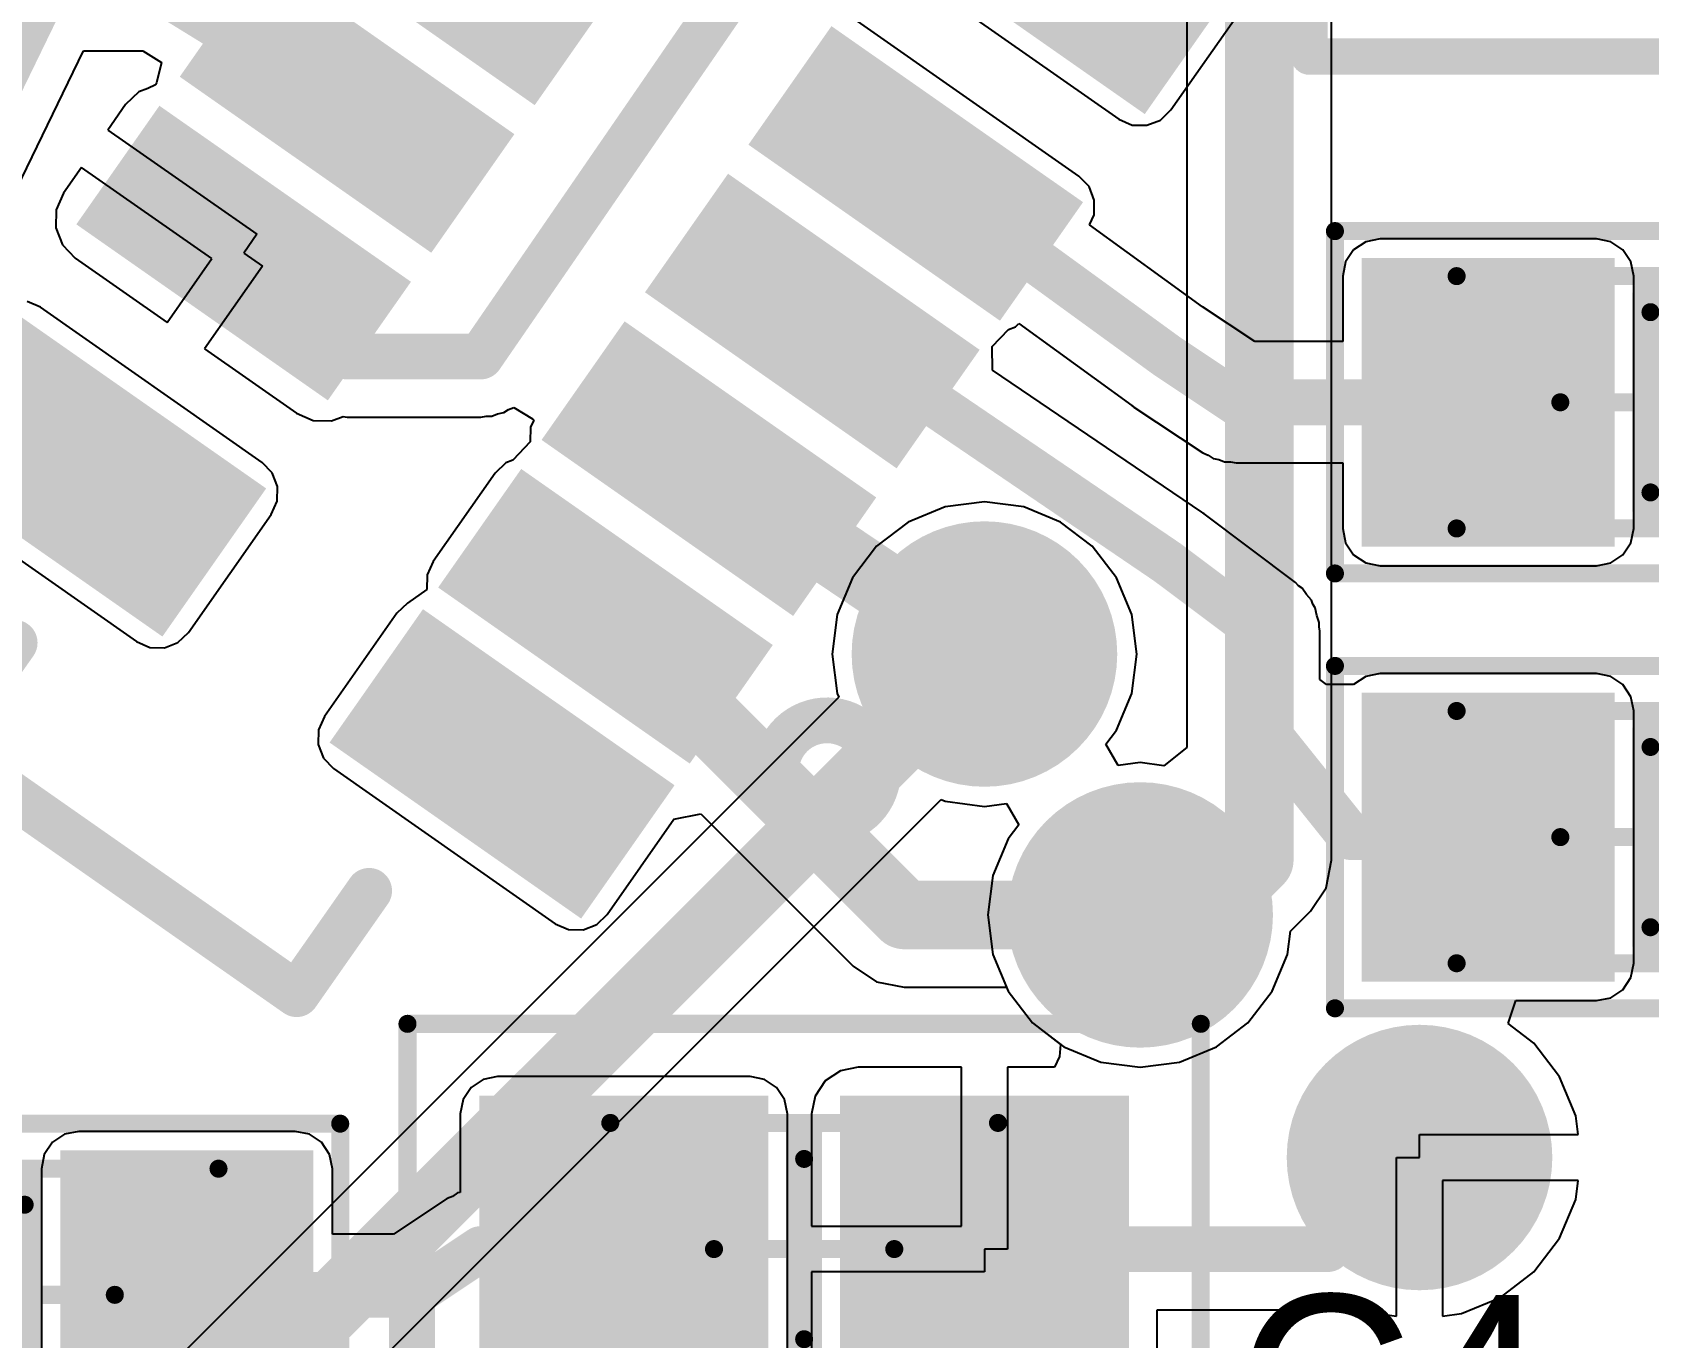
# Model space of a CAD drawing. Header units: millimetres. Extents: x 0.11 to 2.34, y 0.1 to 2.58.
# Drawn here: x 0.3121 to 0.665, y 1.6606 to 1.9458 of the extents above; entities that cross this region are included whole.
import ezdxf

# ---------------------------------------------------------------- set-up
doc = ezdxf.new("R2010")
doc.units = ezdxf.units.MM
doc.header["$MEASUREMENT"] = 0
for name, color, linetype in [('BottomLayer', 5, 'Continuous'), ('BottomSolder', 6, 'Continuous'), ('Mechanical13', 56, 'Continuous'), ('Mechanical15', 56, 'Continuous'), ('MultiLayer', 9, 'Continuous'), ('PadHoleLayer', 156, 'Continuous'), ('TopLayer', 1, 'Continuous'), ('TopOverlay', 2, 'Continuous'), ('TopPaste', 8, 'Continuous'), ('TopSolder', 216, 'Continuous'), ('ViaHoleLayer', 16, 'Continuous')]:
    doc.layers.add(name, color=color, linetype=linetype)

# ---------------------------------------------------------------- blocks, each defined once
blk = doc.blocks.new('HEADER_1X2_4')
at = {"layer": 'BottomLayer', "const_width": 0.035}
blk.add_lwpolyline([(-0.0175, -0.1, 1), (0.0175, -0.1, 1)], format="xyb", close=True, dxfattribs=at)
at = {"layer": 'BottomLayer'}
blk.add_solid([(-0.035, -0.035), (0.035, -0.035), (-0.035, 0.035), (0.035, 0.035)], dxfattribs=at)
at = {"layer": 'BottomSolder', "const_width": 0.039}
blk.add_lwpolyline([(-0.0195, -0.1, 1), (0.0195, -0.1, 1)], format="xyb", close=True, dxfattribs=at)
at = {"layer": 'BottomSolder'}
blk.add_solid([(-0.039, -0.039), (0.039, -0.039), (-0.039, 0.039), (0.039, 0.039)], dxfattribs=at)
at = {"layer": 'MultiLayer', "const_width": 0.035}
blk.add_lwpolyline([(-0.0175, -0.1, 1), (0.0175, -0.1, 1)], format="xyb", close=True, dxfattribs=at)
at = {"layer": 'MultiLayer'}
blk.add_solid([(-0.035, -0.035), (0.035, -0.035), (-0.035, 0.035), (0.035, 0.035)], dxfattribs=at)
at = {"layer": 'PadHoleLayer', "const_width": 0.02}
for points in [[(-0.01, 0, 1), (0.01, 0, 1)], [(-0.01, -0.1, 1), (0.01, -0.1, 1)]]:
    blk.add_lwpolyline(points, format="xyb", close=True, dxfattribs=at)
at = {"layer": 'TopLayer', "const_width": 0.035}
blk.add_lwpolyline([(-0.0175, -0.1, 1), (0.0175, -0.1, 1)], format="xyb", close=True, dxfattribs=at)
at = {"layer": 'TopLayer'}
blk.add_solid([(-0.035, -0.035), (0.035, -0.035), (-0.035, 0.035), (0.035, 0.035)], dxfattribs=at)
at = {"layer": 'TopOverlay', "const_width": 0.008}
for points in [[(-0.05906, 0.05906), (0.06004, 0.05906)], [(-0.05906, -0.15945), (-0.05906, 0.05906)], [(0.06004, -0.15945), (0.06004, 0.05906)], [(-0.05906, -0.15945), (0.06004, -0.15945)]]:
    blk.add_lwpolyline(points, dxfattribs=at)
at = {"layer": 'TopOverlay', "const_width": 0.004}
for points in [[(-0.06106, 0.05906, 1), (-0.05706, 0.05906, 1)], [(-0.06106, 0.05906, 1), (-0.05706, 0.05906, 1)], [(0.05804, 0.05906, 1), (0.06204, 0.05906, 1)], [(0.05804, 0.05906, 1), (0.06204, 0.05906, 1)], [(-0.06106, -0.15945, 1), (-0.05706, -0.15945, 1)], [(-0.06106, -0.15945, 1), (-0.05706, -0.15945, 1)], [(0.05804, -0.15945, 1), (0.06204, -0.15945, 1)], [(0.05804, -0.15945, 1), (0.06204, -0.15945, 1)]]:
    blk.add_lwpolyline(points, format="xyb", close=True, dxfattribs=at)
at = {"layer": 'TopSolder', "const_width": 0.039}
blk.add_lwpolyline([(-0.0195, -0.1, 1), (0.0195, -0.1, 1)], format="xyb", close=True, dxfattribs=at)
at = {"layer": 'TopSolder'}
blk.add_solid([(-0.039, -0.039), (0.039, -0.039), (-0.039, 0.039), (0.039, 0.039)], dxfattribs=at)
blk = doc.blocks.new('FFC_8_14')
at = {"layer": 'TopLayer'}
for points in [[(-0.01575, 0.08071), (0.01575, 0.08071), (-0.01575, 0.13976), (0.01575, 0.13976)], [(0.04724, 0.08071), (0.07087, 0.08071), (0.04724, 0.13976), (0.07087, 0.13976)], [(0.08661, 0.08071), (0.11024, 0.08071), (0.08661, 0.13976), (0.11024, 0.13976)], [(0.12598, 0.08071), (0.14961, 0.08071), (0.12598, 0.13976), (0.14961, 0.13976)], [(-0.01378, -0.02953), (0.01378, -0.02953), (-0.01378, 0.02953), (0.01378, 0.02953)], [(0.02756, -0.02953), (0.05118, -0.02953), (0.02756, 0.02953), (0.05118, 0.02953)], [(0.06693, -0.02953), (0.09055, -0.02953), (0.06693, 0.02953), (0.09055, 0.02953)], [(0.1063, -0.02953), (0.12992, -0.02953), (0.1063, 0.02953), (0.12992, 0.02953)], [(0.14567, -0.02953), (0.16929, -0.02953), (0.14567, 0.02953), (0.16929, 0.02953)], [(0.20079, -0.02953), (0.23228, -0.02953), (0.20079, 0.02953), (0.23228, 0.02953)]]:
    blk.add_solid(points, dxfattribs=at)
at = {"layer": 'TopOverlay', "const_width": 0.01}
for points in [[(-0.06693, 0.10236), (-0.06693, 0.00787)], [(-0.06693, 0.10236), (-0.03937, 0.10236)], [(-0.06693, 0.00787), (-0.03937, 0.00787)]]:
    blk.add_lwpolyline(points, dxfattribs=at)
at = {"layer": 'TopOverlay'}
for points, const_width in [([(-0.04187, 0.10236, 1), (-0.03687, 0.10236, 1)], 0.005), ([(-0.06943, 0.00787, 1), (-0.06443, 0.00787, 1)], 0.005), ([(-0.06943, 0.00787, 1), (-0.06443, 0.00787, 1)], 0.005), ([(-0.04187, 0.00787, 1), (-0.03687, 0.00787, 1)], 0.005), ([(0.05051, -0.05906, 1), (0.02823, -0.05906, 1)], 0.01), ([(0.02573, -0.05906, 1), (0.03073, -0.05906, 1)], 0.005), ([(0.04801, -0.05906, 1), (0.05301, -0.05906, 1)], 0.005)]:
    blk.add_lwpolyline(points, format="xyb", close=True, dxfattribs=dict(at, const_width=const_width))
at = {"layer": 'TopPaste'}
for points in [[(-0.01575, 0.08071), (0.01575, 0.08071), (-0.01575, 0.13976), (0.01575, 0.13976)], [(0.04724, 0.08071), (0.07087, 0.08071), (0.04724, 0.13976), (0.07087, 0.13976)], [(0.08661, 0.08071), (0.11024, 0.08071), (0.08661, 0.13976), (0.11024, 0.13976)], [(0.12598, 0.08071), (0.14961, 0.08071), (0.12598, 0.13976), (0.14961, 0.13976)], [(-0.01378, -0.02953), (0.01378, -0.02953), (-0.01378, 0.02953), (0.01378, 0.02953)], [(0.02756, -0.02953), (0.05118, -0.02953), (0.02756, 0.02953), (0.05118, 0.02953)], [(0.06693, -0.02953), (0.09055, -0.02953), (0.06693, 0.02953), (0.09055, 0.02953)], [(0.1063, -0.02953), (0.12992, -0.02953), (0.1063, 0.02953), (0.12992, 0.02953)], [(0.14567, -0.02953), (0.16929, -0.02953), (0.14567, 0.02953), (0.16929, 0.02953)], [(0.20079, -0.02953), (0.23228, -0.02953), (0.20079, 0.02953), (0.23228, 0.02953)]]:
    blk.add_solid(points, dxfattribs=at)
at = {"layer": 'TopSolder'}
for points in [[(-0.01975, 0.07671), (0.01975, 0.07671), (-0.01975, 0.14376), (0.01975, 0.14376)], [(0.04324, 0.07671), (0.07487, 0.07671), (0.04324, 0.14376), (0.07487, 0.14376)], [(0.08261, 0.07671), (0.11424, 0.07671), (0.08261, 0.14376), (0.11424, 0.14376)], [(0.12198, 0.07671), (0.15361, 0.07671), (0.12198, 0.14376), (0.15361, 0.14376)], [(-0.01778, -0.03353), (0.01778, -0.03353), (-0.01778, 0.03353), (0.01778, 0.03353)], [(0.02356, -0.03353), (0.05518, -0.03353), (0.02356, 0.03353), (0.05518, 0.03353)], [(0.06293, -0.03353), (0.09455, -0.03353), (0.06293, 0.03353), (0.09455, 0.03353)], [(0.1023, -0.03353), (0.13392, -0.03353), (0.1023, 0.03353), (0.13392, 0.03353)], [(0.14167, -0.03353), (0.17329, -0.03353), (0.14167, 0.03353), (0.17329, 0.03353)], [(0.19679, -0.03353), (0.23628, -0.03353), (0.19679, 0.03353), (0.23628, 0.03353)]]:
    blk.add_solid(points, dxfattribs=at)
blk = doc.blocks.new('6_0805_N_27')
at = {"layer": 'Mechanical13', "const_width": 0.00394}
for points in [[(-0.04232, 0.02756), (-0.04232, -0.02756)], [(0.04232, 0.02756), (-0.04232, 0.02756)], [(0.04232, 0.02756), (0.04232, -0.02756)], [(0.04232, -0.02756), (-0.04232, -0.02756)]]:
    blk.add_lwpolyline(points, dxfattribs=at)
at = {"layer": 'Mechanical13', "const_width": 0.00197}
for points in [[(-0.04331, 0.02756, 1), (-0.04134, 0.02756, 1)], [(-0.04331, 0.02756, 1), (-0.04134, 0.02756, 1)], [(0.04134, 0.02756, 1), (0.04331, 0.02756, 1)], [(0.04134, 0.02756, 1), (0.04331, 0.02756, 1)], [(-0.04331, -0.02756, 1), (-0.04134, -0.02756, 1)], [(-0.04331, -0.02756, 1), (-0.04134, -0.02756, 1)], [(0.04134, -0.02756, 1), (0.04331, -0.02756, 1)], [(0.04134, -0.02756, 1), (0.04331, -0.02756, 1)]]:
    blk.add_lwpolyline(points, format="xyb", close=True, dxfattribs=at)
at = {"layer": 'Mechanical15', "const_width": 0.00394}
for points in [[(-0.0689, 0.0374), (-0.0689, -0.0374)], [(0.0689, 0.0374), (-0.0689, 0.0374)], [(0.0689, 0.0374), (0.0689, -0.0374)], [(0, 0.01969), (0, -0.01969)], [(0.01969, 0), (-0.01969, 0)], [(0.0689, -0.0374), (-0.0689, -0.0374)]]:
    blk.add_lwpolyline(points, dxfattribs=at)
at = {"layer": 'Mechanical15', "const_width": 0.00197}
for points in [[(-0.06988, 0.0374, 1), (-0.06791, 0.0374, 1)], [(-0.06988, 0.0374, 1), (-0.06791, 0.0374, 1)], [(0.06791, 0.0374, 1), (0.06988, 0.0374, 1)], [(0.06791, 0.0374, 1), (0.06988, 0.0374, 1)], [(-0.00098, 0.01969, 1), (0.00098, 0.01969, 1)], [(-0.02067, 0, 1), (-0.0187, 0, 1)], [(0.0187, 0, 1), (0.02067, 0, 1)], [(-0.00098, -0.01969, 1), (0.00098, -0.01969, 1)], [(-0.06988, -0.0374, 1), (-0.06791, -0.0374, 1)], [(-0.06988, -0.0374, 1), (-0.06791, -0.0374, 1)], [(0.06791, -0.0374, 1), (0.06988, -0.0374, 1)], [(0.06791, -0.0374, 1), (0.06988, -0.0374, 1)]]:
    blk.add_lwpolyline(points, format="xyb", close=True, dxfattribs=at)
at = {"layer": 'TopLayer'}
for points in [[(-0.01181, -0.02756), (-0.01181, 0.02756), (-0.05906, -0.02756), (-0.05906, 0.02756)], [(0.05906, -0.02756), (0.05906, 0.02756), (0.01181, -0.02756), (0.01181, 0.02756)]]:
    blk.add_solid(points, dxfattribs=at)
at = {"layer": 'TopOverlay', "const_width": 0.00787}
blk.add_lwpolyline([(0, 0.02362), (0, -0.02362)], dxfattribs=at)
at = {"layer": 'TopOverlay', "const_width": 0.00394}
for points in [[(-0.00197, 0.02362, 1), (0.00197, 0.02362, 1)], [(-0.00197, -0.02362, 1), (0.00197, -0.02362, 1)]]:
    blk.add_lwpolyline(points, format="xyb", close=True, dxfattribs=at)
at = {"layer": 'TopPaste'}
for points in [[(-0.01181, -0.02756), (-0.01181, 0.02756), (-0.05906, -0.02756), (-0.05906, 0.02756)], [(0.05906, -0.02756), (0.05906, 0.02756), (0.01181, -0.02756), (0.01181, 0.02756)]]:
    blk.add_solid(points, dxfattribs=at)
at = {"layer": 'TopSolder'}
for points in [[(-0.00781, -0.03156), (-0.00781, 0.03156), (-0.06305, -0.03156), (-0.06305, 0.03156)], [(0.06306, -0.03156), (0.06306, 0.03156), (0.00781, -0.03156), (0.00781, 0.03156)]]:
    blk.add_solid(points, dxfattribs=at)
blk = doc.blocks.new('6_0805_N_28')
at = {"layer": 'Mechanical13', "const_width": 0.00394}
for points in [[(-0.04232, 0.02756), (-0.04232, -0.02756)], [(0.04232, 0.02756), (-0.04232, 0.02756)], [(0.04232, 0.02756), (0.04232, -0.02756)], [(0.04232, -0.02756), (-0.04232, -0.02756)]]:
    blk.add_lwpolyline(points, dxfattribs=at)
at = {"layer": 'Mechanical13', "const_width": 0.00197}
for points in [[(-0.04331, 0.02756, 1), (-0.04134, 0.02756, 1)], [(-0.04331, 0.02756, 1), (-0.04134, 0.02756, 1)], [(0.04134, 0.02756, 1), (0.04331, 0.02756, 1)], [(0.04134, 0.02756, 1), (0.04331, 0.02756, 1)], [(-0.04331, -0.02756, 1), (-0.04134, -0.02756, 1)], [(-0.04331, -0.02756, 1), (-0.04134, -0.02756, 1)], [(0.04134, -0.02756, 1), (0.04331, -0.02756, 1)], [(0.04134, -0.02756, 1), (0.04331, -0.02756, 1)]]:
    blk.add_lwpolyline(points, format="xyb", close=True, dxfattribs=at)
at = {"layer": 'Mechanical15', "const_width": 0.00394}
for points in [[(-0.0689, 0.0374), (-0.0689, -0.0374)], [(0.0689, 0.0374), (-0.0689, 0.0374)], [(0.0689, 0.0374), (0.0689, -0.0374)], [(0, 0.01969), (0, -0.01969)], [(0.01969, 0), (-0.01969, 0)], [(0.0689, -0.0374), (-0.0689, -0.0374)]]:
    blk.add_lwpolyline(points, dxfattribs=at)
at = {"layer": 'Mechanical15', "const_width": 0.00197}
for points in [[(-0.06988, 0.0374, 1), (-0.06791, 0.0374, 1)], [(-0.06988, 0.0374, 1), (-0.06791, 0.0374, 1)], [(0.06791, 0.0374, 1), (0.06988, 0.0374, 1)], [(0.06791, 0.0374, 1), (0.06988, 0.0374, 1)], [(-0.00098, 0.01969, 1), (0.00098, 0.01969, 1)], [(-0.02067, 0, 1), (-0.0187, 0, 1)], [(0.0187, 0, 1), (0.02067, 0, 1)], [(-0.00098, -0.01969, 1), (0.00098, -0.01969, 1)], [(-0.06988, -0.0374, 1), (-0.06791, -0.0374, 1)], [(-0.06988, -0.0374, 1), (-0.06791, -0.0374, 1)], [(0.06791, -0.0374, 1), (0.06988, -0.0374, 1)], [(0.06791, -0.0374, 1), (0.06988, -0.0374, 1)]]:
    blk.add_lwpolyline(points, format="xyb", close=True, dxfattribs=at)
at = {"layer": 'TopLayer'}
for points in [[(-0.01181, -0.02756), (-0.01181, 0.02756), (-0.05906, -0.02756), (-0.05906, 0.02756)], [(0.05906, -0.02756), (0.05906, 0.02756), (0.01181, -0.02756), (0.01181, 0.02756)]]:
    blk.add_solid(points, dxfattribs=at)
at = {"layer": 'TopOverlay', "const_width": 0.00787}
blk.add_lwpolyline([(0, 0.02362), (0, -0.02362)], dxfattribs=at)
at = {"layer": 'TopOverlay', "const_width": 0.00394}
for points in [[(-0.00197, 0.02362, 1), (0.00197, 0.02362, 1)], [(-0.00197, -0.02362, 1), (0.00197, -0.02362, 1)]]:
    blk.add_lwpolyline(points, format="xyb", close=True, dxfattribs=at)
at = {"layer": 'TopPaste'}
for points in [[(-0.01181, -0.02756), (-0.01181, 0.02756), (-0.05906, -0.02756), (-0.05906, 0.02756)], [(0.05906, -0.02756), (0.05906, 0.02756), (0.01181, -0.02756), (0.01181, 0.02756)]]:
    blk.add_solid(points, dxfattribs=at)
at = {"layer": 'TopSolder'}
for points in [[(-0.00781, -0.03156), (-0.00781, 0.03156), (-0.06305, -0.03156), (-0.06305, 0.03156)], [(0.06306, -0.03156), (0.06306, 0.03156), (0.00781, -0.03156), (0.00781, 0.03156)]]:
    blk.add_solid(points, dxfattribs=at)
blk = doc.blocks.new('6_0805_N_30')
at = {"layer": 'Mechanical13', "const_width": 0.00394}
for points in [[(-0.04232, 0.02756), (-0.04232, -0.02756)], [(0.04232, 0.02756), (-0.04232, 0.02756)], [(0.04232, 0.02756), (0.04232, -0.02756)], [(0.04232, -0.02756), (-0.04232, -0.02756)]]:
    blk.add_lwpolyline(points, dxfattribs=at)
at = {"layer": 'Mechanical13', "const_width": 0.00197}
for points in [[(-0.04331, 0.02756, 1), (-0.04134, 0.02756, 1)], [(-0.04331, 0.02756, 1), (-0.04134, 0.02756, 1)], [(0.04134, 0.02756, 1), (0.04331, 0.02756, 1)], [(0.04134, 0.02756, 1), (0.04331, 0.02756, 1)], [(-0.04331, -0.02756, 1), (-0.04134, -0.02756, 1)], [(-0.04331, -0.02756, 1), (-0.04134, -0.02756, 1)], [(0.04134, -0.02756, 1), (0.04331, -0.02756, 1)], [(0.04134, -0.02756, 1), (0.04331, -0.02756, 1)]]:
    blk.add_lwpolyline(points, format="xyb", close=True, dxfattribs=at)
at = {"layer": 'Mechanical15', "const_width": 0.00394}
for points in [[(-0.0689, 0.0374), (-0.0689, -0.0374)], [(0.0689, 0.0374), (-0.0689, 0.0374)], [(0.0689, 0.0374), (0.0689, -0.0374)], [(0, 0.01969), (0, -0.01969)], [(0.01969, 0), (-0.01969, 0)], [(0.0689, -0.0374), (-0.0689, -0.0374)]]:
    blk.add_lwpolyline(points, dxfattribs=at)
at = {"layer": 'Mechanical15', "const_width": 0.00197}
for points in [[(-0.06988, 0.0374, 1), (-0.06791, 0.0374, 1)], [(-0.06988, 0.0374, 1), (-0.06791, 0.0374, 1)], [(0.06791, 0.0374, 1), (0.06988, 0.0374, 1)], [(0.06791, 0.0374, 1), (0.06988, 0.0374, 1)], [(-0.00098, 0.01969, 1), (0.00098, 0.01969, 1)], [(-0.02067, 0, 1), (-0.0187, 0, 1)], [(0.0187, 0, 1), (0.02067, 0, 1)], [(-0.00098, -0.01969, 1), (0.00098, -0.01969, 1)], [(-0.06988, -0.0374, 1), (-0.06791, -0.0374, 1)], [(-0.06988, -0.0374, 1), (-0.06791, -0.0374, 1)], [(0.06791, -0.0374, 1), (0.06988, -0.0374, 1)], [(0.06791, -0.0374, 1), (0.06988, -0.0374, 1)]]:
    blk.add_lwpolyline(points, format="xyb", close=True, dxfattribs=at)
at = {"layer": 'TopLayer'}
for points in [[(-0.01181, -0.02756), (-0.01181, 0.02756), (-0.05906, -0.02756), (-0.05906, 0.02756)], [(0.05906, -0.02756), (0.05906, 0.02756), (0.01181, -0.02756), (0.01181, 0.02756)]]:
    blk.add_solid(points, dxfattribs=at)
at = {"layer": 'TopOverlay', "const_width": 0.00787}
blk.add_lwpolyline([(0, 0.02362), (0, -0.02362)], dxfattribs=at)
at = {"layer": 'TopOverlay', "const_width": 0.00394}
for points in [[(-0.00197, 0.02362, 1), (0.00197, 0.02362, 1)], [(-0.00197, -0.02362, 1), (0.00197, -0.02362, 1)]]:
    blk.add_lwpolyline(points, format="xyb", close=True, dxfattribs=at)
at = {"layer": 'TopPaste'}
for points in [[(-0.01181, -0.02756), (-0.01181, 0.02756), (-0.05906, -0.02756), (-0.05906, 0.02756)], [(0.05906, -0.02756), (0.05906, 0.02756), (0.01181, -0.02756), (0.01181, 0.02756)]]:
    blk.add_solid(points, dxfattribs=at)
at = {"layer": 'TopSolder'}
for points in [[(-0.00781, -0.03156), (-0.00781, 0.03156), (-0.06305, -0.03156), (-0.06305, 0.03156)], [(0.06306, -0.03156), (0.06306, 0.03156), (0.00781, -0.03156), (0.00781, 0.03156)]]:
    blk.add_solid(points, dxfattribs=at)
blk = doc.blocks.new('6_0805_M_39')
at = {"layer": 'Mechanical13', "const_width": 0.00394}
for points in [[(-0.04232, 0.02756), (-0.04232, -0.02756)], [(0.04232, 0.02756), (-0.04232, 0.02756)], [(0.04232, 0.02756), (0.04232, -0.02756)], [(0.04232, -0.02756), (-0.04232, -0.02756)]]:
    blk.add_lwpolyline(points, dxfattribs=at)
at = {"layer": 'Mechanical13', "const_width": 0.00197}
for points in [[(-0.04331, 0.02756, 1), (-0.04134, 0.02756, 1)], [(-0.04331, 0.02756, 1), (-0.04134, 0.02756, 1)], [(0.04134, 0.02756, 1), (0.04331, 0.02756, 1)], [(0.04134, 0.02756, 1), (0.04331, 0.02756, 1)], [(-0.04331, -0.02756, 1), (-0.04134, -0.02756, 1)], [(-0.04331, -0.02756, 1), (-0.04134, -0.02756, 1)], [(0.04134, -0.02756, 1), (0.04331, -0.02756, 1)], [(0.04134, -0.02756, 1), (0.04331, -0.02756, 1)]]:
    blk.add_lwpolyline(points, format="xyb", close=True, dxfattribs=at)
at = {"layer": 'Mechanical15', "const_width": 0.00394}
for points in [[(-0.08661, 0.04921), (-0.08661, -0.04921)], [(0.08661, 0.04921), (-0.08661, 0.04921)], [(0.08661, 0.04921), (0.08661, -0.04921)], [(0, 0.01969), (0, -0.01969)], [(0.01969, 0), (-0.01969, 0)], [(0.08661, -0.04921), (-0.08661, -0.04921)]]:
    blk.add_lwpolyline(points, dxfattribs=at)
at = {"layer": 'Mechanical15', "const_width": 0.00197}
for points in [[(-0.0876, 0.04921, 1), (-0.08563, 0.04921, 1)], [(-0.0876, 0.04921, 1), (-0.08563, 0.04921, 1)], [(0.08563, 0.04921, 1), (0.0876, 0.04921, 1)], [(0.08563, 0.04921, 1), (0.0876, 0.04921, 1)], [(-0.00098, 0.01969, 1), (0.00098, 0.01969, 1)], [(-0.02067, 0, 1), (-0.0187, 0, 1)], [(0.0187, 0, 1), (0.02067, 0, 1)], [(-0.00098, -0.01969, 1), (0.00098, -0.01969, 1)], [(-0.0876, -0.04921, 1), (-0.08563, -0.04921, 1)], [(-0.0876, -0.04921, 1), (-0.08563, -0.04921, 1)], [(0.08563, -0.04921, 1), (0.0876, -0.04921, 1)], [(0.08563, -0.04921, 1), (0.0876, -0.04921, 1)]]:
    blk.add_lwpolyline(points, format="xyb", close=True, dxfattribs=at)
at = {"layer": 'TopLayer'}
for points in [[(-0.01181, -0.02953), (-0.01181, 0.02953), (-0.06693, -0.02953), (-0.06693, 0.02953)], [(0.06693, -0.02953), (0.06693, 0.02953), (0.01181, -0.02953), (0.01181, 0.02953)]]:
    blk.add_solid(points, dxfattribs=at)
at = {"layer": 'TopOverlay', "const_width": 0.00787}
blk.add_lwpolyline([(0, 0.02559), (0, -0.02559)], dxfattribs=at)
at = {"layer": 'TopOverlay', "const_width": 0.00394}
for points in [[(-0.00197, 0.02559, 1), (0.00197, 0.02559, 1)], [(-0.00197, -0.02559, 1), (0.00197, -0.02559, 1)]]:
    blk.add_lwpolyline(points, format="xyb", close=True, dxfattribs=at)
at = {"layer": 'TopPaste'}
for points in [[(-0.01181, -0.02953), (-0.01181, 0.02953), (-0.06693, -0.02953), (-0.06693, 0.02953)], [(0.06693, -0.02953), (0.06693, 0.02953), (0.01181, -0.02953), (0.01181, 0.02953)]]:
    blk.add_solid(points, dxfattribs=at)
at = {"layer": 'TopSolder'}
for points in [[(-0.00781, -0.03353), (-0.00781, 0.03353), (-0.07093, -0.03353), (-0.07093, 0.03353)], [(0.07093, -0.03353), (0.07093, 0.03353), (0.00781, -0.03353), (0.00781, 0.03353)]]:
    blk.add_solid(points, dxfattribs=at)

msp = doc.modelspace()

# ---------------------------------------------------------------- linework, layer by layer
at = {"layer": 'BottomLayer'}
for p, q in [((0.5642, 2.14), (0.5642, 1.78957)), ((0.5958, 1.765), (0.5958, 2.13345)), ((0.52, 1.84328), (0.51139, 1.84215)), ((0.52861, 1.84215), (0.52, 1.84328)), ((0.50336, 1.83883), (0.49646, 1.83354)), ((0.51139, 1.84215), (0.50336, 1.83883)), ((0.53664, 1.83883), (0.52861, 1.84215)), ((0.54354, 1.83354), (0.53664, 1.83883)), ((0.49646, 1.83354), (0.49117, 1.82664)), ((0.54883, 1.82664), (0.54354, 1.83354)), ((0.49117, 1.82664), (0.48785, 1.81861)), ((0.55215, 1.81861), (0.54883, 1.82664)), ((0.48785, 1.81861), (0.48672, 1.81)), ((0.55328, 1.81), (0.55215, 1.81861)), ((0.48672, 1.81), (0.48785, 1.80139)), ((0.55215, 1.80139), (0.55328, 1.81)), ((0.4882, 1.80055), (0.25383, 1.56617)), ((0.48785, 1.80139), (0.4882, 1.80055)), ((0.54883, 1.79336), (0.55215, 1.80139)), ((0.54651, 1.79034), (0.54883, 1.79336)), ((0.54922, 1.78566), (0.54651, 1.79034)), ((0.5642, 1.78957), (0.5592, 1.7856)), ((0.554, 1.78628), (0.54922, 1.78566)), ((0.5592, 1.7856), (0.554, 1.78628)), ((0.2808, 1.54845), (0.51055, 1.7782)), ((0.51055, 1.7782), (0.51139, 1.77785)), ((0.51139, 1.77785), (0.52, 1.77672)), ((0.52, 1.77672), (0.52478, 1.77734)), ((0.52478, 1.77734), (0.52749, 1.77266)), ((0.52749, 1.77266), (0.52517, 1.76964)), ((0.52517, 1.76964), (0.52185, 1.76161)), ((0.5946, 1.75895), (0.5958, 1.765)), ((0.52185, 1.76161), (0.52072, 1.753)), ((0.59117, 1.75383), (0.5946, 1.75895)), ((0.52072, 1.753), (0.52185, 1.74439)), ((0.58682, 1.74947), (0.59117, 1.75383)), ((0.58615, 1.74439), (0.58682, 1.74947)), ((0.52185, 1.74439), (0.52517, 1.73636)), ((0.58283, 1.73636), (0.58615, 1.74439)), ((0.52517, 1.73636), (0.53046, 1.72946)), ((0.57754, 1.72946), (0.58283, 1.73636)), ((0.53046, 1.72946), (0.53736, 1.72417)), ((0.57064, 1.72417), (0.57754, 1.72946)), ((0.53736, 1.72417), (0.54539, 1.72085)), ((0.56261, 1.72085), (0.57064, 1.72417)), ((0.54539, 1.72085), (0.554, 1.71972)), ((0.554, 1.71972), (0.56261, 1.72085))]:
    msp.add_line(p, q, dxfattribs=at)
at = {"layer": 'BottomLayer', "const_width": 0.015}
for points in [[(0.58, 1.765), (0.58, 2.14)], [(0.265, 1.555), (0.52, 1.81)], [(0.568, 1.753), (0.58, 1.765)], [(0.554, 1.753), (0.568, 1.753)]]:
    msp.add_lwpolyline(points, dxfattribs=at)
at = {"layer": 'BottomLayer'}
for points, const_width in [([(0.5075, 1.81, 1), (0.5325, 1.81, 1)], 0.025), ([(0.51625, 1.81, 1), (0.52375, 1.81, 1)], 0.0075), ([(0.5415, 1.753, 1), (0.5665, 1.753, 1)], 0.025), ([(0.57625, 1.765, 1), (0.58375, 1.765, 1)], 0.0075), ([(0.57625, 1.765, 1), (0.58375, 1.765, 1)], 0.0075), ([(0.55025, 1.753, 1), (0.55775, 1.753, 1)], 0.0075), ([(0.56425, 1.753, 1), (0.57175, 1.753, 1)], 0.0075), ([(0.56425, 1.753, 1), (0.57175, 1.753, 1)], 0.0075), ([(0.6025, 1.7, 1), (0.6275, 1.7, 1)], 0.025)]:
    msp.add_lwpolyline(points, format="xyb", close=True, dxfattribs=dict(at, const_width=const_width))
at = {"layer": 'BottomSolder', "const_width": 0.029}
for points in [[(0.5055, 1.81, 1), (0.5345, 1.81, 1)], [(0.5395, 1.753, 1), (0.5685, 1.753, 1)], [(0.6005, 1.7, 1), (0.6295, 1.7, 1)]]:
    msp.add_lwpolyline(points, format="xyb", close=True, dxfattribs=at)
at = {"layer": 'MultiLayer', "const_width": 0.025}
for points in [[(0.5075, 1.81, 1), (0.5325, 1.81, 1)], [(0.5415, 1.753, 1), (0.5665, 1.753, 1)], [(0.6025, 1.7, 1), (0.6275, 1.7, 1)]]:
    msp.add_lwpolyline(points, format="xyb", close=True, dxfattribs=at)
at = {"layer": 'TopLayer'}
for p, q in [((0.50097, 1.96073), (0.54935, 1.92686)), ((0.56071, 1.92886), (0.57877, 1.95466)), ((0.54064, 1.91442), (0.49227, 1.94829)), ((0.29216, 1.87765), (0.3233, 1.94175)), ((0.3233, 1.94175), (0.33625, 1.94175)), ((0.33625, 1.94175), (0.34033, 1.93923)), ((0.34033, 1.93923), (0.3392, 1.93479)), ((0.33902, 1.93438), (0.3373, 1.93357)), ((0.3392, 1.93479), (0.33902, 1.93438)), ((0.33535, 1.93281), (0.33248, 1.93006)), ((0.3373, 1.93357), (0.33535, 1.93281)), ((0.33248, 1.93006), (0.32857, 1.92448)), ((0.55841, 1.92666), (0.56071, 1.92886)), ((0.32857, 1.92448), (0.36111, 1.9017)), ((0.54935, 1.92686), (0.55226, 1.92558)), ((0.55226, 1.92558), (0.55544, 1.92551)), ((0.55544, 1.92551), (0.55841, 1.92666)), ((0.32284, 1.91629), (0.31893, 1.91071)), ((0.35128, 1.89638), (0.32284, 1.91629)), ((0.54284, 1.91212), (0.54064, 1.91442)), ((0.31893, 1.91071), (0.31733, 1.90707)), ((0.54399, 1.90916), (0.54284, 1.91212)), ((0.31733, 1.90707), (0.31724, 1.90309)), ((0.54296, 1.90378), (0.54393, 1.90597)), ((0.54393, 1.90597), (0.54399, 1.90916)), ((0.31724, 1.90309), (0.31868, 1.89939)), ((0.56758, 1.88588), (0.54296, 1.90378)), ((0.31868, 1.89939), (0.32144, 1.89651)), ((0.36111, 1.9017), (0.35825, 1.8976)), ((0.60326, 1.90009), (0.60061, 1.89833)), ((0.60638, 1.90072), (0.60326, 1.90009)), ((0.65362, 1.90072), (0.60638, 1.90072)), ((0.65674, 1.90009), (0.65362, 1.90072)), ((0.65939, 1.89833), (0.65674, 1.90009)), ((0.32144, 1.89651), (0.34153, 1.88244)), ((0.34153, 1.88244), (0.35128, 1.89638)), ((0.35825, 1.8976), (0.36234, 1.89474)), ((0.59884, 1.89568), (0.59822, 1.89256)), ((0.60061, 1.89833), (0.59884, 1.89568)), ((0.66116, 1.89568), (0.65939, 1.89833)), ((0.66178, 1.89256), (0.66116, 1.89568)), ((0.36234, 1.89474), (0.34972, 1.87671)), ((0.59822, 1.89256), (0.59822, 1.87825)), ((0.66178, 1.83744), (0.66178, 1.89256)), ((0.3139, 1.88575), (0.31098, 1.88703)), ((0.36227, 1.85187), (0.3139, 1.88575)), ((0.57901, 1.87825), (0.56758, 1.88588)), ((0.52522, 1.8809), (0.5268, 1.88151)), ((0.5268, 1.88151), (0.52754, 1.88222)), ((0.52754, 1.88222), (0.5522, 1.86428)), ((0.52168, 1.87719), (0.52522, 1.8809)), ((0.59822, 1.87825), (0.57901, 1.87825)), ((0.34972, 1.87671), (0.36981, 1.86264)), ((0.52178, 1.87202), (0.52168, 1.87719)), ((0.56745, 1.84096), (0.52178, 1.87202)), ((0.41609, 1.86343), (0.41722, 1.86388)), ((0.41722, 1.86388), (0.42133, 1.86141)), ((0.5522, 1.86428), (0.55245, 1.86417)), ((0.55245, 1.86417), (0.55265, 1.86397)), ((0.55265, 1.86397), (0.56765, 1.85397)), ((0.36981, 1.86264), (0.37345, 1.86104)), ((0.37345, 1.86104), (0.37743, 1.86095)), ((0.37743, 1.86095), (0.37994, 1.86193)), ((0.37994, 1.86193), (0.38085, 1.86175)), ((0.38085, 1.86175), (0.41, 1.86175)), ((0.41, 1.86175), (0.4112, 1.86198)), ((0.4112, 1.86198), (0.41241, 1.86197)), ((0.41241, 1.86197), (0.41371, 1.86248)), ((0.41371, 1.86248), (0.41507, 1.86275)), ((0.41507, 1.86275), (0.41609, 1.86343)), ((0.42161, 1.86111), (0.42091, 1.85953)), ((0.42133, 1.86141), (0.42161, 1.86111)), ((0.42091, 1.85953), (0.42084, 1.85634)), ((0.42084, 1.85634), (0.41703, 1.85235)), ((0.56765, 1.85397), (0.56885, 1.85348)), ((0.56885, 1.85348), (0.56993, 1.85275)), ((0.36447, 1.84957), (0.36227, 1.85187)), ((0.36563, 1.84661), (0.36447, 1.84957)), ((0.41316, 1.84954), (0.39961, 1.83019)), ((0.41546, 1.85174), (0.41316, 1.84954)), ((0.41703, 1.85235), (0.41546, 1.85174)), ((0.56993, 1.85275), (0.57121, 1.8525)), ((0.57121, 1.8525), (0.57243, 1.852)), ((0.57243, 1.852), (0.57373, 1.852)), ((0.57373, 1.852), (0.575, 1.85175)), ((0.575, 1.85175), (0.59822, 1.85175)), ((0.59822, 1.85175), (0.59822, 1.83744)), ((0.28647, 1.84658), (0.33485, 1.81271)), ((0.36556, 1.84343), (0.36563, 1.84661)), ((0.36427, 1.84051), (0.36556, 1.84343)), ((0.34621, 1.81471), (0.36427, 1.84051)), ((0.56767, 1.84074), (0.56745, 1.84096)), ((0.56795, 1.8406), (0.56767, 1.84074)), ((0.58795, 1.8256), (0.56795, 1.8406)), ((0.59822, 1.83744), (0.59884, 1.83432)), ((0.66116, 1.83432), (0.66178, 1.83744)), ((0.59884, 1.83432), (0.60061, 1.83167)), ((0.65939, 1.83167), (0.66116, 1.83432)), ((0.39961, 1.83019), (0.39833, 1.82728)), ((0.60061, 1.83167), (0.60326, 1.82991)), ((0.60326, 1.82991), (0.60638, 1.82928)), ((0.60638, 1.82928), (0.65362, 1.82928)), ((0.65362, 1.82928), (0.65674, 1.82991)), ((0.65674, 1.82991), (0.65939, 1.83167)), ((0.39833, 1.82723), (0.39823, 1.82407)), ((0.39833, 1.82728), (0.39833, 1.82723)), ((0.58859, 1.8249), (0.58795, 1.8256)), ((0.58937, 1.82437), (0.58859, 1.8249)), ((0.39823, 1.82407), (0.39405, 1.82112)), ((0.5903, 1.82299), (0.58937, 1.82437)), ((0.59141, 1.82175), (0.5903, 1.82299)), ((0.59172, 1.82086), (0.59141, 1.82175)), ((0.39171, 1.8189), (0.3759, 1.79633)), ((0.39401, 1.8211), (0.39171, 1.8189)), ((0.39405, 1.82112), (0.39401, 1.8211)), ((0.59225, 1.82007), (0.59172, 1.82086)), ((0.59257, 1.81844), (0.59225, 1.82007)), ((0.59312, 1.81687), (0.59257, 1.81844)), ((0.34391, 1.81251), (0.34621, 1.81471)), ((0.59307, 1.81593), (0.59312, 1.81687)), ((0.59325, 1.815), (0.59307, 1.81593)), ((0.59325, 1.80446), (0.59325, 1.815)), ((0.33485, 1.81271), (0.33776, 1.81143)), ((0.33776, 1.81143), (0.34094, 1.81136)), ((0.34094, 1.81136), (0.34391, 1.81251)), ((0.59466, 1.80335), (0.59325, 1.80446)), ((0.60326, 1.80509), (0.60061, 1.80333)), ((0.60638, 1.80572), (0.60326, 1.80509)), ((0.65362, 1.80572), (0.60638, 1.80572)), ((0.65674, 1.80509), (0.65362, 1.80572)), ((0.65939, 1.80333), (0.65674, 1.80509)), ((0.60061, 1.80333), (0.59466, 1.80335)), ((0.66116, 1.80068), (0.65939, 1.80333)), ((0.66178, 1.79756), (0.66116, 1.80068)), ((0.66178, 1.74244), (0.66178, 1.79756)), ((0.37462, 1.79341), (0.37455, 1.79023)), ((0.3759, 1.79633), (0.37462, 1.79341)), ((0.37455, 1.79023), (0.3757, 1.78727)), ((0.3757, 1.78727), (0.3779, 1.78497)), ((0.3779, 1.78497), (0.42628, 1.75109)), ((0.43764, 1.7531), (0.4522, 1.77389)), ((0.4522, 1.77389), (0.45805, 1.7751)), ((0.45805, 1.7751), (0.49133, 1.74183)), ((0.42628, 1.75109), (0.42919, 1.74981)), ((0.43237, 1.74974), (0.43534, 1.7509)), ((0.43534, 1.7509), (0.43764, 1.7531)), ((0.42919, 1.74981), (0.43237, 1.74974)), ((0.49133, 1.74183), (0.49646, 1.7384)), ((0.66116, 1.73932), (0.66178, 1.74244)), ((0.49646, 1.7384), (0.5025, 1.7372)), ((0.5025, 1.7372), (0.52483, 1.7372)), ((0.52483, 1.7372), (0.52517, 1.73636)), ((0.65674, 1.73491), (0.65939, 1.73667)), ((0.65939, 1.73667), (0.66116, 1.73932)), ((0.52517, 1.73636), (0.53046, 1.72946)), ((0.63433, 1.72928), (0.63603, 1.73428)), ((0.63603, 1.73428), (0.65362, 1.73428)), ((0.65362, 1.73428), (0.65674, 1.73491)), ((0.53046, 1.72946), (0.53664, 1.72472)), ((0.63996, 1.72496), (0.63433, 1.72928)), ((0.53664, 1.72472), (0.53636, 1.72205)), ((0.64557, 1.71765), (0.63996, 1.72496)), ((0.48854, 1.71895), (0.48523, 1.71674)), ((0.49244, 1.71972), (0.48854, 1.71895)), ((0.515, 1.71972), (0.49244, 1.71972)), ((0.515, 1.685), (0.515, 1.71972)), ((0.53528, 1.71972), (0.525, 1.71972)), ((0.525, 1.71972), (0.525, 1.68)), ((0.53636, 1.72205), (0.53528, 1.71972)), ((0.40793, 1.7153), (0.40616, 1.71265)), ((0.41058, 1.71706), (0.40793, 1.7153)), ((0.4137, 1.71768), (0.41058, 1.71706)), ((0.46882, 1.71768), (0.4137, 1.71768)), ((0.47194, 1.71706), (0.46882, 1.71768)), ((0.47459, 1.7153), (0.47194, 1.71706)), ((0.47635, 1.71265), (0.47459, 1.7153)), ((0.48523, 1.71674), (0.48302, 1.71343)), ((0.6491, 1.70914), (0.64557, 1.71765)), ((0.40616, 1.71265), (0.40554, 1.70953)), ((0.47698, 1.70953), (0.47635, 1.71265)), ((0.48302, 1.71343), (0.48225, 1.70953)), ((0.40554, 1.70953), (0.40554, 1.69237)), ((0.47698, 1.65047), (0.47698, 1.70953)), ((0.48225, 1.70953), (0.48225, 1.685)), ((0.64964, 1.705), (0.6491, 1.70914)), ((0.31912, 1.70509), (0.31648, 1.70333)), ((0.32224, 1.70572), (0.31912, 1.70509)), ((0.36949, 1.70572), (0.32224, 1.70572)), ((0.37261, 1.70509), (0.36949, 1.70572)), ((0.37526, 1.70333), (0.37261, 1.70509)), ((0.615, 1.7), (0.615, 1.705)), ((0.615, 1.705), (0.64964, 1.705)), ((0.31648, 1.70333), (0.31471, 1.70068)), ((0.37702, 1.70068), (0.37526, 1.70333)), ((0.31471, 1.70068), (0.31409, 1.69756)), ((0.37764, 1.69756), (0.37702, 1.70068)), ((0.61, 1.66536), (0.61, 1.7)), ((0.61, 1.7), (0.615, 1.7)), ((0.31409, 1.69756), (0.31409, 1.64244)), ((0.37764, 1.68325), (0.37764, 1.69756)), ((0.64964, 1.695), (0.62, 1.695)), ((0.62, 1.695), (0.62, 1.66536)), ((0.6491, 1.69086), (0.64964, 1.695)), ((0.40265, 1.69103), (0.39099, 1.68325)), ((0.40385, 1.69152), (0.40265, 1.69103)), ((0.40493, 1.69225), (0.40385, 1.69152)), ((0.40554, 1.69237), (0.40493, 1.69225)), ((0.64557, 1.68235), (0.6491, 1.69086)), ((0.48225, 1.685), (0.515, 1.685)), ((0.39099, 1.68325), (0.37764, 1.68325)), ((0.525, 1.68), (0.52, 1.68)), ((0.52, 1.68), (0.52, 1.675)), ((0.63996, 1.67504), (0.64557, 1.68235)), ((0.52, 1.675), (0.48225, 1.675)), ((0.48225, 1.675), (0.48225, 1.65282)), ((0.63265, 1.66943), (0.63996, 1.67504)), ((0.62414, 1.6659), (0.63265, 1.66943)), ((0.55775, 1.65047), (0.55775, 1.66675)), ((0.55775, 1.66675), (0.595, 1.66675)), ((0.595, 1.66675), (0.60007, 1.66775)), ((0.60007, 1.66775), (0.60058, 1.66809)), ((0.60058, 1.66809), (0.60586, 1.6659)), ((0.60586, 1.6659), (0.61, 1.66536)), ((0.62, 1.66536), (0.62414, 1.6659))]:
    msp.add_line(p, q, dxfattribs=at)
for points, const_width in [([(0.23, 1.78), (0.315, 1.955)], 0.01), ([(0.34, 1.955), (0.38083, 1.92985)], 0.01), ([(0.41, 1.875), (0.465, 1.955)], 0.01), ([(0.505, 1.915), (0.56, 1.875)], 0.01), ([(0.35825, 1.8976), (0.38085, 1.875)], 0.01), ([(0.48242, 1.88275), (0.56, 1.83)], 0.01), ([(0.38085, 1.875), (0.41, 1.875)], 0.01), ([(0.56, 1.875), (0.575, 1.865)], 0.01), ([(0.575, 1.865), (0.63, 1.865)], 0.01), ([(0.45984, 1.8505), (0.52, 1.81)], 0.015), ([(0.56, 1.83), (0.58, 1.815)], 0.01), ([(0.43725, 1.81825), (0.5025, 1.753)], 0.015), ([(0.58, 1.795), (0.58, 1.815)], 0.01), ([(0.58, 1.795), (0.6, 1.77)], 0.01), ([(0.6, 1.77), (0.63, 1.77)], 0.01), ([(0.5025, 1.753), (0.554, 1.753)], 0.015), ([(0.595, 1.68), (0.615, 1.7)], 0.01), ([(0.44126, 1.68), (0.44126, 1.69126)], 0.01), ([(0.395, 1.67), (0.41, 1.68)], 0.01), ([(0.41, 1.68), (0.44126, 1.68)], 0.01), ([(0.52, 1.68), (0.595, 1.68)], 0.01), ([(0.34587, 1.67), (0.395, 1.67)], 0.01), ([(0.395, 1.635), (0.395, 1.67)], 0.01)]:
    msp.add_lwpolyline(points, dxfattribs=dict(at, const_width=const_width))
for points, const_width in [([(0.37833, 1.92985, 1), (0.38333, 1.92985, 1)], 0.005), ([(0.5025, 1.915, 1), (0.5075, 1.915, 1)], 0.005), ([(0.35575, 1.8976, 1), (0.36075, 1.8976, 1)], 0.005), ([(0.47992, 1.88275, 1), (0.48492, 1.88275, 1)], 0.005), ([(0.37835, 1.875, 1), (0.38335, 1.875, 1)], 0.005), ([(0.37835, 1.875, 1), (0.38335, 1.875, 1)], 0.005), ([(0.4075, 1.875, 1), (0.4125, 1.875, 1)], 0.005), ([(0.4075, 1.875, 1), (0.4125, 1.875, 1)], 0.005), ([(0.5575, 1.875, 1), (0.5625, 1.875, 1)], 0.005), ([(0.5575, 1.875, 1), (0.5625, 1.875, 1)], 0.005), ([(0.5725, 1.865, 1), (0.5775, 1.865, 1)], 0.005), ([(0.5725, 1.865, 1), (0.5775, 1.865, 1)], 0.005), ([(0.6275, 1.865, 1), (0.6325, 1.865, 1)], 0.005), ([(0.45609, 1.8505, 1), (0.46359, 1.8505, 1)], 0.0075), ([(0.5075, 1.81, 1), (0.5325, 1.81, 1)], 0.025), ([(0.5575, 1.83, 1), (0.5625, 1.83, 1)], 0.005), ([(0.5575, 1.83, 1), (0.5625, 1.83, 1)], 0.005), ([(0.4335, 1.81825, 1), (0.441, 1.81825, 1)], 0.0075), ([(0.5775, 1.815, 1), (0.5825, 1.815, 1)], 0.005), ([(0.5775, 1.815, 1), (0.5825, 1.815, 1)], 0.005), ([(0.51625, 1.81, 1), (0.52375, 1.81, 1)], 0.0075), ([(0.5775, 1.795, 1), (0.5825, 1.795, 1)], 0.005), ([(0.5775, 1.795, 1), (0.5825, 1.795, 1)], 0.005), ([(0.5415, 1.753, 1), (0.5665, 1.753, 1)], 0.025), ([(0.5975, 1.77, 1), (0.6025, 1.77, 1)], 0.005), ([(0.5975, 1.77, 1), (0.6025, 1.77, 1)], 0.005), ([(0.6275, 1.77, 1), (0.6325, 1.77, 1)], 0.005), ([(0.49875, 1.753, 1), (0.50625, 1.753, 1)], 0.0075), ([(0.49875, 1.753, 1), (0.50625, 1.753, 1)], 0.0075), ([(0.55025, 1.753, 1), (0.55775, 1.753, 1)], 0.0075), ([(0.6025, 1.7, 1), (0.6275, 1.7, 1)], 0.025), ([(0.6125, 1.7, 1), (0.6175, 1.7, 1)], 0.005), ([(0.43876, 1.69126, 1), (0.44376, 1.69126, 1)], 0.005), ([(0.4075, 1.68, 1), (0.4125, 1.68, 1)], 0.005), ([(0.4075, 1.68, 1), (0.4125, 1.68, 1)], 0.005), ([(0.43876, 1.68, 1), (0.44376, 1.68, 1)], 0.005), ([(0.43876, 1.68, 1), (0.44376, 1.68, 1)], 0.005), ([(0.5175, 1.68, 1), (0.5225, 1.68, 1)], 0.005), ([(0.5925, 1.68, 1), (0.5975, 1.68, 1)], 0.005), ([(0.5925, 1.68, 1), (0.5975, 1.68, 1)], 0.005), ([(0.34337, 1.67, 1), (0.34837, 1.67, 1)], 0.005), ([(0.3925, 1.67, 1), (0.3975, 1.67, 1)], 0.005), ([(0.3925, 1.67, 1), (0.3975, 1.67, 1)], 0.005), ([(0.3925, 1.67, 1), (0.3975, 1.67, 1)], 0.005)]:
    msp.add_lwpolyline(points, format="xyb", close=True, dxfattribs=dict(at, const_width=const_width))
at = {"layer": 'TopSolder', "const_width": 0.029}
for points in [[(0.5055, 1.81, 1), (0.5345, 1.81, 1)], [(0.5395, 1.753, 1), (0.5685, 1.753, 1)], [(0.6005, 1.7, 1), (0.6295, 1.7, 1)]]:
    msp.add_lwpolyline(points, format="xyb", close=True, dxfattribs=at)
at = {"layer": 'ViaHoleLayer', "const_width": 0.014}
for points in [[(0.513, 1.81, 1), (0.527, 1.81, 1)], [(0.547, 1.753, 1), (0.561, 1.753, 1)], [(0.608, 1.7, 1), (0.622, 1.7, 1)]]:
    msp.add_lwpolyline(points, format="xyb", close=True, dxfattribs=at)

# ---------------------------------------------------------------- block references
msp.add_blockref('HEADER_1X2_4', (0.65, 2.1))
for name, p, rotation in [('FFC_8_14', (0.41467, 1.786), 55), ('6_0805_N_30', (0.66543, 1.865), 180), ('6_0805_N_28', (0.66543, 1.77), 180), ('6_0805_M_39', (0.48063, 1.68), 180), ('6_0805_N_27', (0.31043, 1.67), 180)]:
    msp.add_blockref(name, p, dxfattribs=dict(rotation=rotation))

# ---------------------------------------------------------------- texts
at = {"layer": 'TopOverlay'}
msp.add_text('C4', height=0.04, dxfattribs=at).set_placement((0.575, 1.63))

doc.saveas('drawing.dxf')
